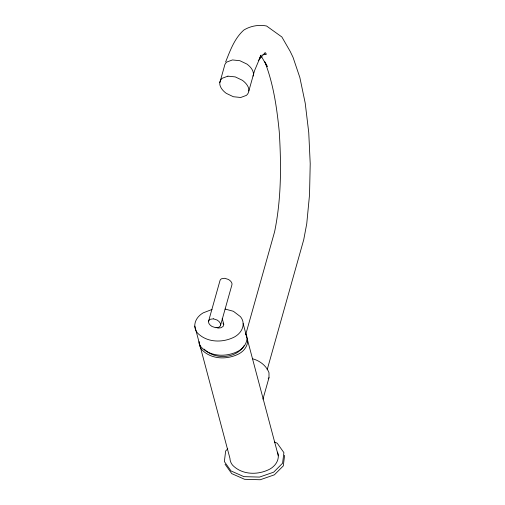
<?xml version="1.0" encoding="UTF-8"?>
<svg xmlns="http://www.w3.org/2000/svg" width="505" height="505" viewBox="0 0 505 505"><rect width="100%" height="100%" fill="white"/><g stroke="black" fill="none" stroke-linecap="round" stroke-linejoin="round"><path stroke-width="0.76" d="M262.947 399.184L268.995 377.671L268.995 372.715C266.356 365.664 259.728 360.665 252.595 358.784M284.605 455.276L283.311 465.875L274.379 474.833L260.214 479.75L244.609 479.308L231.744 473.627L225.066 464.228M219.808 82.662L224.365 66.445A21.431 11.64 15.7 0 1 226.789 62.046L232.452 59.943L239.831 60.695L246.958 64.097A21.431 11.64 15.7 0 1 253.068 76.135M248.826 90.976L254.514 70.744L261.091 55.127L259.311 58.593M208.546 321.313L219.94 280.78A8.724 4.741 15.7 0 1 221.512 278.779L224.775 278.287L228.494 279.486A8.724 4.741 15.7 0 1 231.972 284.668L220.578 325.207M222.2 318.384L223.772 324.298L223.21 326.299L221.026 327.751L218.059 328.086L216.096 327.404M245.613 334.903L274.594 231.795C281.386 198.85 281.354 164.901 279.233 131.464C276.828 107.716 273.476 83.811 264.689 61.465M267.17 369.761L303.745 239.641L306.75 223.683L309.533 194.722L310.215 163.677L308.744 132.506L305.222 103.178L299.863 77.549L293.007 57.235L290.192 51.403L281.866 36.972L266.564 26.001C258.794 24.467 250.594 25.944 243.827 30.06C234.37 38.55 230.236 50.506 225.628 61.963M244.275 345.445C236.365 358.777 214.675 360.103 204.209 349.151M268.218 378.794L268.995 377.671M258.244 60.676L265.333 52.35M227.755 448.857L225.653 450.965L224.359 461.564L231.037 470.963L243.902 476.644L259.507 477.086L273.672 472.169L282.598 463.211L283.898 452.613L277.22 443.213L274.36 441.951M212.031 309.464L203.231 312.841A17.271 13.812 -14.9 0 0 197.543 333.06C207.208 342.876 223.033 342.983 234.711 336.841A17.271 13.812 -14.9 0 0 240.399 316.622L233.392 311.282L225.047 309.035M262.827 54.71L266.476 54.016L264.999 53.865M222.926 323.099L223.772 324.298M261.401 56.427L267.259 66.565L265.377 62.677M243.157 323.591L246.932 337.788M247.646 340.452L278.318 455.838M194.785 326.091L198.56 340.294A17.271 13.812 -14.9 0 0 201.325 347.263C210.983 357.079 226.808 357.187 238.486 351.044A17.271 13.812 -14.9 0 0 246.162 334.095M199.267 342.958L229.939 458.338A17.271 13.812 -14.9 0 0 232.704 465.307C242.368 475.129 258.194 475.23 269.872 469.088A17.271 13.812 -14.9 0 0 277.542 452.139M199.305 341.525A17.271 13.812 -14.9 0 0 202.032 349.927C211.69 359.743 227.515 359.844 239.2 353.702A17.271 13.812 -14.9 0 0 247.336 338.23M227.894 76.154L222.232 78.262A21.431 11.64 15.7 0 0 226.234 93.324L233.361 96.733L240.746 97.484L246.402 95.376A21.431 11.64 15.7 0 0 242.4 80.314L235.273 76.905L227.894 76.154M213.381 318.825L210.112 319.318A8.724 4.741 15.7 0 0 212.024 326.495L215.742 327.701L219.006 327.208A8.724 4.741 15.7 0 0 217.1 320.025L213.381 318.825"/></g></svg>
